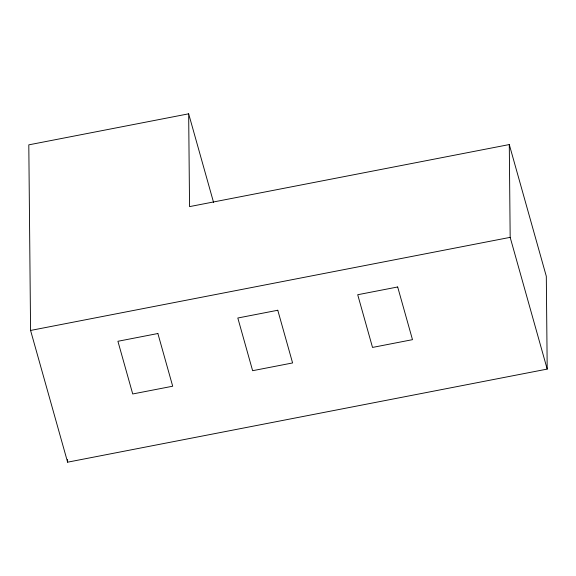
<?xml version="1.0" encoding="UTF-8"?>
<svg xmlns="http://www.w3.org/2000/svg" width="576" height="576" viewBox="0 0 576 576"><rect width="100%" height="100%" fill="white"/><g stroke="black" fill="none" stroke-linecap="round" stroke-linejoin="round"><path stroke-width="0.86" d="M188.662 113.818L28.8 144.85L30.578 330.444L67.608 462.182L547.2 369.094L546.307 276.293L509.285 144.562L189.554 206.618L188.662 113.818L213.595 202.5M30.578 330.444L510.17 237.355L509.285 144.562M510.17 237.355L547.2 369.094M67.579 459.49L67.608 462.182M157.882 333.518L117.914 341.28L132.725 393.97L172.692 386.215L157.882 333.518M277.783 310.248L237.816 318.01L252.626 370.699L292.594 362.945L277.783 310.248M397.678 286.978L357.71 294.732L372.521 347.429L412.488 339.667L397.678 286.978"/></g></svg>
